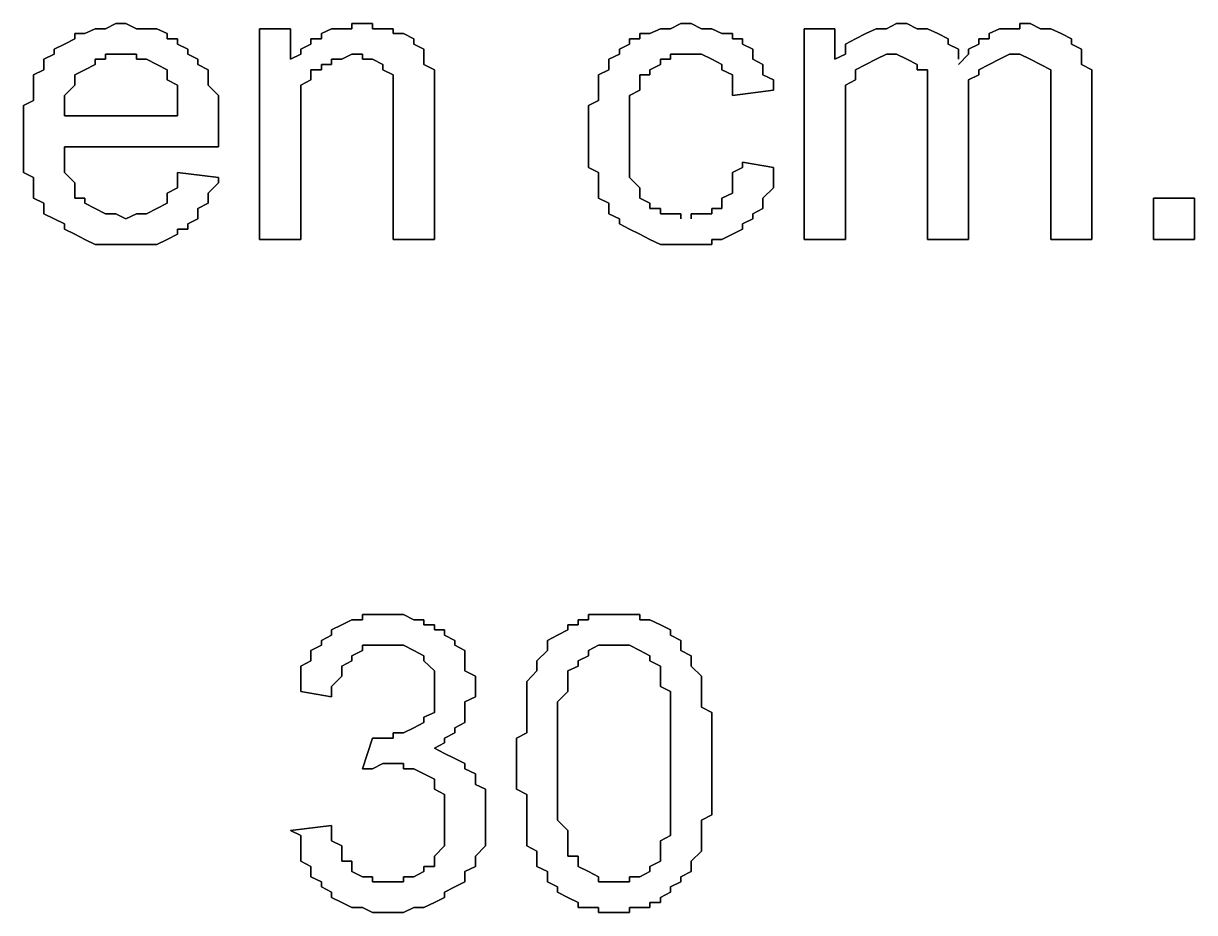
# Model space of a CAD drawing. Header units: metres. Extents: x 2.9 to 42.8, y 1.7 to 28.7.
# Drawn here: x 38.9573 to 39.3594, y 26.1303 to 26.4354 of the extents above; entities that cross this region are included whole.
import ezdxf

# ---------------------------------------------------------------- set-up
doc = ezdxf.new("R2010")
doc.units = ezdxf.units.M
doc.layers.add('GRIS', color=8, linetype='Continuous')

msp = doc.modelspace()

# ---------------------------------------------------------------- linework, layer by layer
at = {"layer": 'GRIS', "lineweight": -3}
for points in [[(38.989, 26.4354), (38.9855, 26.4336), (38.989, 26.4354)], [(38.9925, 26.4354), (38.989, 26.4354), (38.9925, 26.4354)], [(38.9961, 26.4336), (38.9925, 26.4354), (38.9961, 26.4336)], [(39.0737, 26.4354), (39.0701, 26.4354), (39.0737, 26.4354)], [(39.0701, 26.4354), (39.0701, 26.4336), (39.0701, 26.4354)], [(39.0772, 26.4354), (39.0737, 26.4354), (39.0772, 26.4354)], [(39.0772, 26.4336), (39.0772, 26.4354), (39.0772, 26.4336)], [(39.183, 26.4354), (39.1795, 26.4336), (39.183, 26.4354)], [(39.1866, 26.4354), (39.183, 26.4354), (39.1866, 26.4354)], [(39.1901, 26.4336), (39.1866, 26.4354), (39.1901, 26.4336)], [(39.2571, 26.4354), (39.2536, 26.4336), (39.2571, 26.4354)], [(39.2606, 26.4354), (39.2571, 26.4354), (39.2606, 26.4354)], [(39.2642, 26.4336), (39.2606, 26.4354), (39.2642, 26.4336)], [(39.303, 26.4354), (39.2994, 26.4354), (39.303, 26.4354)], [(39.2994, 26.4354), (39.2994, 26.4336), (39.2994, 26.4354)], [(39.3065, 26.4336), (39.303, 26.4354), (39.3065, 26.4336)], [(38.9749, 26.4301), (38.9714, 26.4283), (38.9749, 26.4301)], [(38.9784, 26.4319), (38.9749, 26.4319), (38.9784, 26.4319)], [(38.9749, 26.4319), (38.9749, 26.4301), (38.9749, 26.4319)], [(38.9819, 26.4336), (38.9784, 26.4319), (38.9819, 26.4336)], [(38.9855, 26.4336), (38.9819, 26.4336), (38.9855, 26.4336)], [(38.9996, 26.4336), (38.9961, 26.4336), (38.9996, 26.4336)], [(39.0031, 26.4336), (38.9996, 26.4336), (39.0031, 26.4336)], [(39.0066, 26.4319), (39.0031, 26.4336), (39.0066, 26.4319)], [(39.0066, 26.4301), (39.0066, 26.4319), (39.0066, 26.4301)], [(39.0102, 26.4301), (39.0066, 26.4301), (39.0102, 26.4301)], [(39.0102, 26.4283), (39.0102, 26.4301), (39.0102, 26.4283)], [(39.049, 26.4336), (39.0384, 26.4336), (39.049, 26.4336)], [(39.0384, 26.4336), (39.0384, 26.3613), (39.0384, 26.4336)], [(39.049, 26.4231), (39.049, 26.4336), (39.049, 26.4231)], [(39.0596, 26.4301), (39.056, 26.4301), (39.0596, 26.4301)], [(39.056, 26.4301), (39.056, 26.4283), (39.056, 26.4301)], [(39.0631, 26.4336), (39.0596, 26.4319), (39.0631, 26.4336)], [(39.0596, 26.4319), (39.0596, 26.4301), (39.0596, 26.4319)], [(39.0666, 26.4336), (39.0631, 26.4336), (39.0666, 26.4336)], [(39.0701, 26.4336), (39.0666, 26.4336), (39.0701, 26.4336)], [(39.0807, 26.4336), (39.0772, 26.4336), (39.0807, 26.4336)], [(39.0843, 26.4336), (39.0807, 26.4336), (39.0843, 26.4336)], [(39.0843, 26.4319), (39.0843, 26.4336), (39.0843, 26.4319)], [(39.0878, 26.4319), (39.0843, 26.4319), (39.0878, 26.4319)], [(39.0913, 26.4301), (39.0878, 26.4319), (39.0913, 26.4301)], [(39.0913, 26.4283), (39.0913, 26.4301), (39.0913, 26.4283)], [(39.1689, 26.4301), (39.1654, 26.4301), (39.1689, 26.4301)], [(39.1654, 26.4301), (39.1654, 26.4283), (39.1654, 26.4301)], [(39.1724, 26.4319), (39.1689, 26.4319), (39.1724, 26.4319)], [(39.1689, 26.4319), (39.1689, 26.4301), (39.1689, 26.4319)], [(39.176, 26.4336), (39.1724, 26.4319), (39.176, 26.4336)], [(39.1795, 26.4336), (39.176, 26.4336), (39.1795, 26.4336)], [(39.1936, 26.4336), (39.1901, 26.4336), (39.1936, 26.4336)], [(39.1971, 26.4319), (39.1936, 26.4336), (39.1971, 26.4319)], [(39.2007, 26.4319), (39.1971, 26.4319), (39.2007, 26.4319)], [(39.2007, 26.4301), (39.2007, 26.4319), (39.2007, 26.4301)], [(39.2042, 26.4301), (39.2007, 26.4301), (39.2042, 26.4301)], [(39.2042, 26.4283), (39.2042, 26.4301), (39.2042, 26.4283)], [(39.2359, 26.4336), (39.2254, 26.4336), (39.2359, 26.4336)], [(39.2254, 26.4336), (39.2254, 26.3613), (39.2254, 26.4336)], [(39.2359, 26.4231), (39.2359, 26.4336), (39.2359, 26.4231)], [(39.243, 26.4301), (39.2395, 26.4283), (39.243, 26.4301)], [(39.2465, 26.4319), (39.243, 26.4301), (39.2465, 26.4319)], [(39.2501, 26.4336), (39.2465, 26.4319), (39.2501, 26.4336)], [(39.2536, 26.4336), (39.2501, 26.4336), (39.2536, 26.4336)], [(39.2677, 26.4336), (39.2642, 26.4336), (39.2677, 26.4336)], [(39.2712, 26.4319), (39.2677, 26.4336), (39.2712, 26.4319)], [(39.2748, 26.4301), (39.2712, 26.4319), (39.2748, 26.4301)], [(39.2748, 26.4283), (39.2748, 26.4301), (39.2748, 26.4283)], [(39.2889, 26.4301), (39.2853, 26.4301), (39.2889, 26.4301)], [(39.2853, 26.4301), (39.2853, 26.4283), (39.2853, 26.4301)], [(39.2924, 26.4336), (39.2889, 26.4319), (39.2924, 26.4336)], [(39.2889, 26.4319), (39.2889, 26.4301), (39.2889, 26.4319)], [(39.2959, 26.4336), (39.2924, 26.4336), (39.2959, 26.4336)], [(39.2994, 26.4336), (39.2959, 26.4336), (39.2994, 26.4336)], [(39.31, 26.4336), (39.3065, 26.4336), (39.31, 26.4336)], [(39.3136, 26.4319), (39.31, 26.4336), (39.3136, 26.4319)], [(39.3171, 26.4301), (39.3136, 26.4319), (39.3171, 26.4301)], [(39.3171, 26.4283), (39.3171, 26.4301), (39.3171, 26.4283)], [(38.9714, 26.4283), (38.9678, 26.4266), (38.9714, 26.4283)], [(38.9678, 26.4266), (38.9678, 26.4248), (38.9678, 26.4266)], [(39.0137, 26.4266), (39.0102, 26.4283), (39.0137, 26.4266)], [(39.0137, 26.4248), (39.0137, 26.4266), (39.0137, 26.4248)], [(39.056, 26.4283), (39.0525, 26.4266), (39.056, 26.4283)], [(39.0525, 26.4266), (39.0525, 26.4248), (39.0525, 26.4266)], [(39.0948, 26.4266), (39.0913, 26.4283), (39.0948, 26.4266)], [(39.0948, 26.4248), (39.0948, 26.4266), (39.0948, 26.4248)], [(39.1654, 26.4283), (39.1619, 26.4266), (39.1654, 26.4283)], [(39.1619, 26.4266), (39.1619, 26.4248), (39.1619, 26.4266)], [(39.2077, 26.4266), (39.2042, 26.4283), (39.2077, 26.4266)], [(39.2077, 26.4248), (39.2077, 26.4266), (39.2077, 26.4248)], [(39.2395, 26.4283), (39.2395, 26.4266), (39.2395, 26.4283)], [(39.2395, 26.4266), (39.2395, 26.4248), (39.2395, 26.4266)], [(39.2783, 26.4266), (39.2748, 26.4283), (39.2783, 26.4266)], [(39.2783, 26.4248), (39.2783, 26.4266), (39.2783, 26.4248)], [(39.2853, 26.4283), (39.2818, 26.4266), (39.2853, 26.4283)], [(39.2818, 26.4266), (39.2818, 26.4248), (39.2818, 26.4266)], [(39.3206, 26.4266), (39.3171, 26.4283), (39.3206, 26.4266)], [(39.3206, 26.4248), (39.3206, 26.4266), (39.3206, 26.4248)], [(38.9678, 26.4248), (38.9643, 26.4231), (38.9678, 26.4248)], [(38.9643, 26.4231), (38.9643, 26.4213), (38.9643, 26.4231)], [(38.9819, 26.4213), (38.9819, 26.4231), (38.9819, 26.4213)], [(38.9819, 26.4231), (38.9855, 26.4231), (38.9819, 26.4231)], [(38.9855, 26.4231), (38.9855, 26.4248), (38.9855, 26.4231)], [(38.9855, 26.4248), (38.989, 26.4248), (38.9855, 26.4248)], [(38.989, 26.4248), (38.9925, 26.4248), (38.989, 26.4248)], [(38.9925, 26.4248), (38.9961, 26.4248), (38.9925, 26.4248)], [(38.9961, 26.4248), (38.9961, 26.4231), (38.9961, 26.4248)], [(38.9961, 26.4231), (38.9996, 26.4231), (38.9961, 26.4231)], [(38.9996, 26.4231), (39.0031, 26.4213), (38.9996, 26.4231)], [(39.0172, 26.4231), (39.0137, 26.4248), (39.0172, 26.4231)], [(39.0172, 26.4213), (39.0172, 26.4231), (39.0172, 26.4213)], [(39.0525, 26.4248), (39.049, 26.4231), (39.0525, 26.4248)], [(39.0631, 26.4213), (39.0631, 26.4231), (39.0631, 26.4213)], [(39.0631, 26.4231), (39.0666, 26.4231), (39.0631, 26.4231)], [(39.0666, 26.4231), (39.0701, 26.4248), (39.0666, 26.4231)], [(39.0701, 26.4248), (39.0737, 26.4248), (39.0701, 26.4248)], [(39.0737, 26.4248), (39.0737, 26.4231), (39.0737, 26.4248)], [(39.0737, 26.4231), (39.0772, 26.4231), (39.0737, 26.4231)], [(39.0772, 26.4231), (39.0807, 26.4213), (39.0772, 26.4231)], [(39.0948, 26.4213), (39.0948, 26.4248), (39.0948, 26.4213)], [(39.1619, 26.4248), (39.1583, 26.4231), (39.1619, 26.4248)], [(39.1583, 26.4231), (39.1583, 26.4213), (39.1583, 26.4231)], [(39.176, 26.4213), (39.176, 26.4231), (39.176, 26.4213)], [(39.176, 26.4231), (39.1795, 26.4231), (39.176, 26.4231)], [(39.1795, 26.4231), (39.1795, 26.4248), (39.1795, 26.4231)], [(39.1795, 26.4248), (39.183, 26.4248), (39.1795, 26.4248)], [(39.183, 26.4248), (39.1866, 26.4248), (39.183, 26.4248)], [(39.1866, 26.4248), (39.1901, 26.4248), (39.1866, 26.4248)], [(39.1901, 26.4248), (39.1936, 26.4231), (39.1901, 26.4248)], [(39.1936, 26.4231), (39.1971, 26.4213), (39.1936, 26.4231)], [(39.2077, 26.4231), (39.2077, 26.4248), (39.2077, 26.4231)], [(39.2112, 26.4213), (39.2077, 26.4231), (39.2112, 26.4213)], [(39.2395, 26.4248), (39.2359, 26.4231), (39.2395, 26.4248)], [(39.2465, 26.4213), (39.2501, 26.4231), (39.2465, 26.4213)], [(39.2501, 26.4231), (39.2536, 26.4248), (39.2501, 26.4231)], [(39.2536, 26.4248), (39.2571, 26.4248), (39.2536, 26.4248)], [(39.2571, 26.4248), (39.2606, 26.4231), (39.2571, 26.4248)], [(39.2606, 26.4231), (39.2642, 26.4213), (39.2606, 26.4231)], [(39.2818, 26.4248), (39.2783, 26.4213), (39.2818, 26.4248)], [(39.2783, 26.4231), (39.2783, 26.4248), (39.2783, 26.4231)], [(39.2889, 26.4213), (39.2924, 26.4231), (39.2889, 26.4213)], [(39.2924, 26.4231), (39.2959, 26.4248), (39.2924, 26.4231)], [(39.2959, 26.4248), (39.2994, 26.4248), (39.2959, 26.4248)], [(39.2994, 26.4248), (39.303, 26.4231), (39.2994, 26.4248)], [(39.303, 26.4231), (39.3065, 26.4213), (39.303, 26.4231)], [(39.3206, 26.4231), (39.3206, 26.4248), (39.3206, 26.4231)], [(39.3206, 26.4213), (39.3206, 26.4231), (39.3206, 26.4213)], [(38.9643, 26.4195), (38.9608, 26.4178), (38.9643, 26.4195)], [(38.9643, 26.4213), (38.9643, 26.4195), (38.9643, 26.4213)], [(38.9749, 26.4178), (38.9784, 26.4195), (38.9749, 26.4178)], [(38.9784, 26.4195), (38.9819, 26.4213), (38.9784, 26.4195)], [(39.0031, 26.4213), (39.0066, 26.4195), (39.0031, 26.4213)], [(39.0066, 26.4195), (39.0066, 26.4178), (39.0066, 26.4195)], [(39.0207, 26.4195), (39.0172, 26.4213), (39.0207, 26.4195)], [(39.0207, 26.4178), (39.0207, 26.4195), (39.0207, 26.4178)], [(39.056, 26.4178), (39.056, 26.4195), (39.056, 26.4178)], [(39.056, 26.4195), (39.0596, 26.4195), (39.056, 26.4195)], [(39.0596, 26.4195), (39.0596, 26.4213), (39.0596, 26.4195)], [(39.0596, 26.4213), (39.0631, 26.4213), (39.0596, 26.4213)], [(39.0807, 26.4213), (39.0807, 26.4195), (39.0807, 26.4213)], [(39.0807, 26.4195), (39.0843, 26.4178), (39.0807, 26.4195)], [(39.0984, 26.4195), (39.0948, 26.4213), (39.0984, 26.4195)], [(39.0984, 26.4178), (39.0984, 26.4195), (39.0984, 26.4178)], [(39.1583, 26.4195), (39.1548, 26.4178), (39.1583, 26.4195)], [(39.1583, 26.4213), (39.1583, 26.4195), (39.1583, 26.4213)], [(39.1724, 26.4195), (39.176, 26.4213), (39.1724, 26.4195)], [(39.1724, 26.4178), (39.1724, 26.4195), (39.1724, 26.4178)], [(39.1971, 26.4213), (39.1971, 26.4195), (39.1971, 26.4213)], [(39.1971, 26.4195), (39.2007, 26.4178), (39.1971, 26.4195)], [(39.2112, 26.4195), (39.2112, 26.4213), (39.2112, 26.4195)], [(39.2112, 26.4178), (39.2112, 26.4195), (39.2112, 26.4178)], [(39.243, 26.4195), (39.2465, 26.4213), (39.243, 26.4195)], [(39.243, 26.4178), (39.243, 26.4195), (39.243, 26.4178)], [(39.2642, 26.4213), (39.2642, 26.4195), (39.2642, 26.4213)], [(39.2642, 26.4195), (39.2677, 26.4195), (39.2642, 26.4195)], [(39.2677, 26.4195), (39.2677, 26.4178), (39.2677, 26.4195)], [(39.2853, 26.4195), (39.2889, 26.4213), (39.2853, 26.4195)], [(39.2853, 26.4178), (39.2853, 26.4195), (39.2853, 26.4178)], [(39.3065, 26.4213), (39.31, 26.4195), (39.3065, 26.4213)], [(39.31, 26.4195), (39.31, 26.4178), (39.31, 26.4195)], [(39.3241, 26.4195), (39.3206, 26.4213), (39.3241, 26.4195)], [(39.3241, 26.4178), (39.3241, 26.4195), (39.3241, 26.4178)], [(38.9608, 26.4178), (38.9608, 26.416), (38.9608, 26.4178)], [(38.9608, 26.416), (38.9608, 26.4142), (38.9608, 26.416)], [(38.9608, 26.4142), (38.9608, 26.4107), (38.9608, 26.4142)], [(38.9714, 26.4107), (38.9749, 26.4142), (38.9714, 26.4107)], [(38.9749, 26.416), (38.9749, 26.4178), (38.9749, 26.416)], [(38.9749, 26.4142), (38.9749, 26.416), (38.9749, 26.4142)], [(39.0066, 26.4178), (39.0066, 26.416), (39.0066, 26.4178)], [(39.0066, 26.416), (39.0102, 26.4142), (39.0066, 26.416)], [(39.0102, 26.4142), (39.0102, 26.4125), (39.0102, 26.4142)], [(39.0207, 26.416), (39.0207, 26.4178), (39.0207, 26.416)], [(39.0207, 26.4142), (39.0207, 26.416), (39.0207, 26.4142)], [(39.0243, 26.4107), (39.0207, 26.4142), (39.0243, 26.4107)], [(39.0525, 26.4142), (39.056, 26.416), (39.0525, 26.4142)], [(39.0525, 26.4125), (39.0525, 26.4142), (39.0525, 26.4125)], [(39.056, 26.416), (39.056, 26.4178), (39.056, 26.416)], [(39.0843, 26.4178), (39.0843, 26.416), (39.0843, 26.4178)], [(39.0843, 26.416), (39.0843, 26.4142), (39.0843, 26.416)], [(39.0843, 26.4142), (39.0843, 26.4125), (39.0843, 26.4142)], [(39.0984, 26.416), (39.0984, 26.4178), (39.0984, 26.416)], [(39.0984, 26.4142), (39.0984, 26.416), (39.0984, 26.4142)], [(39.0984, 26.4107), (39.0984, 26.4142), (39.0984, 26.4107)], [(39.1548, 26.4178), (39.1548, 26.416), (39.1548, 26.4178)], [(39.1548, 26.416), (39.1548, 26.4142), (39.1548, 26.416)], [(39.1548, 26.4142), (39.1548, 26.4107), (39.1548, 26.4142)], [(39.1689, 26.416), (39.1689, 26.4178), (39.1689, 26.416)], [(39.1689, 26.4178), (39.1724, 26.4178), (39.1689, 26.4178)], [(39.1689, 26.4142), (39.1689, 26.416), (39.1689, 26.4142)], [(39.1689, 26.4125), (39.1689, 26.4142), (39.1689, 26.4125)], [(39.2007, 26.4178), (39.2007, 26.4142), (39.2007, 26.4178)], [(39.2007, 26.4142), (39.2007, 26.4125), (39.2007, 26.4142)], [(39.2148, 26.416), (39.2112, 26.4178), (39.2148, 26.416)], [(39.2148, 26.4125), (39.2148, 26.416), (39.2148, 26.4125)], [(39.2395, 26.4142), (39.243, 26.416), (39.2395, 26.4142)], [(39.2395, 26.4125), (39.2395, 26.4142), (39.2395, 26.4125)], [(39.243, 26.416), (39.243, 26.4178), (39.243, 26.416)], [(39.2677, 26.4178), (39.2677, 26.416), (39.2677, 26.4178)], [(39.2677, 26.416), (39.2677, 26.4125), (39.2677, 26.416)], [(39.2818, 26.416), (39.2853, 26.4178), (39.2818, 26.416)], [(39.2818, 26.4142), (39.2818, 26.416), (39.2818, 26.4142)], [(39.2818, 26.4125), (39.2818, 26.4142), (39.2818, 26.4125)], [(39.31, 26.4178), (39.31, 26.416), (39.31, 26.4178)], [(39.31, 26.416), (39.31, 26.4142), (39.31, 26.416)], [(39.31, 26.4142), (39.31, 26.4125), (39.31, 26.4142)], [(39.3241, 26.4142), (39.3241, 26.4178), (39.3241, 26.4142)], [(39.3241, 26.4107), (39.3241, 26.4142), (39.3241, 26.4107)], [(38.9608, 26.4107), (38.9608, 26.4089), (38.9608, 26.4107)], [(38.9714, 26.4089), (38.9714, 26.4107), (38.9714, 26.4089)], [(39.0102, 26.4125), (39.0102, 26.4089), (39.0102, 26.4125)], [(39.0243, 26.4089), (39.0243, 26.4107), (39.0243, 26.4089)], [(39.0525, 26.4107), (39.0525, 26.4125), (39.0525, 26.4107)], [(39.0525, 26.4072), (39.0525, 26.4107), (39.0525, 26.4072)], [(39.0843, 26.4125), (39.0843, 26.4107), (39.0843, 26.4125)], [(39.0843, 26.4107), (39.0843, 26.4072), (39.0843, 26.4107)], [(39.0984, 26.4089), (39.0984, 26.4107), (39.0984, 26.4089)], [(39.1548, 26.4107), (39.1548, 26.4089), (39.1548, 26.4107)], [(39.1654, 26.4107), (39.1689, 26.4125), (39.1654, 26.4107)], [(39.1654, 26.4089), (39.1654, 26.4107), (39.1654, 26.4089)], [(39.2007, 26.4125), (39.2007, 26.4107), (39.2007, 26.4125)], [(39.2007, 26.4107), (39.2148, 26.4125), (39.2007, 26.4107)], [(39.2395, 26.4089), (39.2395, 26.4125), (39.2395, 26.4089)], [(39.2677, 26.4125), (39.2677, 26.4107), (39.2677, 26.4125)], [(39.2677, 26.4107), (39.2677, 26.4072), (39.2677, 26.4107)], [(39.2818, 26.4089), (39.2818, 26.4125), (39.2818, 26.4089)], [(39.31, 26.4125), (39.31, 26.4089), (39.31, 26.4125)], [(39.3241, 26.3613), (39.3241, 26.4107), (39.3241, 26.3613)], [(38.9608, 26.4089), (38.9573, 26.4072), (38.9608, 26.4089)], [(38.9573, 26.4072), (38.9573, 26.4037), (38.9573, 26.4072)], [(38.9714, 26.4072), (38.9714, 26.4089), (38.9714, 26.4072)], [(38.9714, 26.4037), (38.9714, 26.4072), (38.9714, 26.4037)], [(39.0102, 26.4089), (39.0102, 26.4072), (39.0102, 26.4089)], [(39.0102, 26.4072), (39.0102, 26.4037), (39.0102, 26.4072)], [(39.0243, 26.4072), (39.0243, 26.4089), (39.0243, 26.4072)], [(39.0243, 26.4037), (39.0243, 26.4072), (39.0243, 26.4037)], [(39.0525, 26.4054), (39.0525, 26.4072), (39.0525, 26.4054)], [(39.0843, 26.4072), (39.0843, 26.4054), (39.0843, 26.4072)], [(39.0984, 26.4054), (39.0984, 26.4089), (39.0984, 26.4054)], [(39.1548, 26.4089), (39.1513, 26.4072), (39.1548, 26.4089)], [(39.1513, 26.4072), (39.1513, 26.4037), (39.1513, 26.4072)], [(39.1654, 26.4072), (39.1654, 26.4089), (39.1654, 26.4072)], [(39.1654, 26.4037), (39.1654, 26.4072), (39.1654, 26.4037)], [(39.2395, 26.4072), (39.2395, 26.4089), (39.2395, 26.4072)], [(39.2395, 26.4054), (39.2395, 26.4072), (39.2395, 26.4054)], [(39.2677, 26.4072), (39.2677, 26.3613), (39.2677, 26.4072)], [(39.2818, 26.4072), (39.2818, 26.4089), (39.2818, 26.4072)], [(39.2818, 26.4037), (39.2818, 26.4072), (39.2818, 26.4037)], [(39.31, 26.4089), (39.31, 26.4072), (39.31, 26.4089)], [(39.31, 26.4072), (39.31, 26.3613), (39.31, 26.4072)], [(38.9573, 26.4037), (38.9573, 26.4019), (38.9573, 26.4037)], [(38.9573, 26.4019), (38.9573, 26.3984), (38.9573, 26.4019)], [(39.0102, 26.4037), (38.9714, 26.4037), (39.0102, 26.4037)], [(39.0243, 26.4019), (39.0243, 26.4037), (39.0243, 26.4019)], [(39.0243, 26.3984), (39.0243, 26.4019), (39.0243, 26.3984)], [(39.0525, 26.4019), (39.0525, 26.4054), (39.0525, 26.4019)], [(39.0525, 26.4001), (39.0525, 26.4019), (39.0525, 26.4001)], [(39.0843, 26.4054), (39.0843, 26.3613), (39.0843, 26.4054)], [(39.0984, 26.3613), (39.0984, 26.4054), (39.0984, 26.3613)], [(39.1513, 26.4037), (39.1513, 26.4019), (39.1513, 26.4037)], [(39.1513, 26.4019), (39.1513, 26.4001), (39.1513, 26.4019)], [(39.1654, 26.4019), (39.1654, 26.4037), (39.1654, 26.4019)], [(39.1654, 26.3984), (39.1654, 26.4019), (39.1654, 26.3984)], [(39.2395, 26.4019), (39.2395, 26.4054), (39.2395, 26.4019)], [(39.2395, 26.4001), (39.2395, 26.4019), (39.2395, 26.4001)], [(39.2818, 26.3613), (39.2818, 26.4037), (39.2818, 26.3613)], [(38.9573, 26.3984), (38.9573, 26.3966), (38.9573, 26.3984)], [(39.0243, 26.3966), (39.0243, 26.3984), (39.0243, 26.3966)], [(39.0525, 26.3613), (39.0525, 26.4001), (39.0525, 26.3613)], [(39.1513, 26.4001), (39.1513, 26.3966), (39.1513, 26.4001)], [(39.1654, 26.3966), (39.1654, 26.3984), (39.1654, 26.3966)], [(39.2395, 26.3984), (39.2395, 26.4001), (39.2395, 26.3984)], [(39.2395, 26.3613), (39.2395, 26.3984), (39.2395, 26.3613)], [(38.9573, 26.3966), (38.9573, 26.3948), (38.9573, 26.3966)], [(38.9573, 26.3948), (38.9573, 26.3913), (38.9573, 26.3948)], [(39.0243, 26.3948), (39.0243, 26.3966), (39.0243, 26.3948)], [(39.0243, 26.3931), (39.0243, 26.3948), (39.0243, 26.3931)], [(39.1513, 26.3966), (39.1513, 26.3948), (39.1513, 26.3966)], [(39.1513, 26.3948), (39.1513, 26.3913), (39.1513, 26.3948)], [(39.1654, 26.3948), (39.1654, 26.3966), (39.1654, 26.3948)], [(39.1654, 26.3913), (39.1654, 26.3948), (39.1654, 26.3913)], [(38.9573, 26.3913), (38.9573, 26.3895), (38.9573, 26.3913)], [(38.9714, 26.3913), (38.9714, 26.3931), (38.9714, 26.3913)], [(38.9714, 26.3931), (39.0243, 26.3931), (38.9714, 26.3931)], [(38.9714, 26.3878), (38.9714, 26.3913), (38.9714, 26.3878)], [(39.1513, 26.3913), (39.1513, 26.3895), (39.1513, 26.3913)], [(39.1654, 26.3878), (39.1654, 26.3913), (39.1654, 26.3878)], [(38.9573, 26.3895), (38.9573, 26.3878), (38.9573, 26.3895)], [(38.9573, 26.3878), (38.9573, 26.3843), (38.9573, 26.3878)], [(38.9714, 26.386), (38.9714, 26.3878), (38.9714, 26.386)], [(38.9714, 26.3843), (38.9714, 26.386), (38.9714, 26.3843)], [(39.1513, 26.3895), (39.1513, 26.386), (39.1513, 26.3895)], [(39.1513, 26.386), (39.1548, 26.3843), (39.1513, 26.386)], [(39.1654, 26.386), (39.1654, 26.3878), (39.1654, 26.386)], [(39.1654, 26.3843), (39.1654, 26.386), (39.1654, 26.3843)], [(39.2042, 26.386), (39.2007, 26.3843), (39.2042, 26.386)], [(39.2042, 26.3878), (39.2042, 26.386), (39.2042, 26.3878)], [(39.2148, 26.386), (39.2042, 26.3878), (39.2148, 26.386)], [(39.2148, 26.3825), (39.2148, 26.386), (39.2148, 26.3825)], [(38.9573, 26.3843), (38.9608, 26.3825), (38.9573, 26.3843)], [(38.9608, 26.3825), (38.9608, 26.3807), (38.9608, 26.3825)], [(38.9749, 26.3807), (38.9714, 26.3843), (38.9749, 26.3807)], [(39.0102, 26.3843), (39.0102, 26.3825), (39.0102, 26.3843)], [(39.0243, 26.3825), (39.0102, 26.3843), (39.0243, 26.3825)], [(39.0102, 26.3825), (39.0102, 26.379), (39.0102, 26.3825)], [(39.0243, 26.3807), (39.0243, 26.3825), (39.0243, 26.3807)], [(39.1548, 26.3843), (39.1548, 26.3825), (39.1548, 26.3843)], [(39.1548, 26.3825), (39.1548, 26.3807), (39.1548, 26.3825)], [(39.1654, 26.3825), (39.1654, 26.3843), (39.1654, 26.3825)], [(39.1689, 26.379), (39.1654, 26.3825), (39.1689, 26.379)], [(39.2007, 26.3843), (39.2007, 26.3807), (39.2007, 26.3843)], [(39.2148, 26.3807), (39.2148, 26.3825), (39.2148, 26.3807)], [(38.9608, 26.3807), (38.9608, 26.3772), (38.9608, 26.3807)], [(38.9749, 26.379), (38.9749, 26.3807), (38.9749, 26.379)], [(38.9749, 26.3772), (38.9749, 26.379), (38.9749, 26.3772)], [(39.0102, 26.379), (39.0066, 26.3772), (39.0102, 26.379)], [(39.0207, 26.3772), (39.0243, 26.3807), (39.0207, 26.3772)], [(39.1548, 26.3807), (39.1548, 26.3772), (39.1548, 26.3807)], [(39.1689, 26.3772), (39.1689, 26.379), (39.1689, 26.3772)], [(39.2007, 26.3807), (39.2007, 26.379), (39.2007, 26.3807)], [(39.2007, 26.379), (39.2007, 26.3772), (39.2007, 26.379)], [(39.2112, 26.3754), (39.2148, 26.379), (39.2112, 26.3754)], [(39.2148, 26.379), (39.2148, 26.3807), (39.2148, 26.379)], [(38.9608, 26.3772), (38.9608, 26.3754), (38.9608, 26.3772)], [(38.9608, 26.3754), (38.9643, 26.3737), (38.9608, 26.3754)], [(38.9749, 26.3754), (38.9749, 26.3772), (38.9749, 26.3754)], [(38.9784, 26.3754), (38.9749, 26.3754), (38.9784, 26.3754)], [(38.9784, 26.3737), (38.9784, 26.3754), (38.9784, 26.3737)], [(39.0066, 26.3772), (39.0066, 26.3754), (39.0066, 26.3772)], [(39.0066, 26.3754), (39.0066, 26.3737), (39.0066, 26.3754)], [(39.0207, 26.3754), (39.0207, 26.3772), (39.0207, 26.3754)], [(39.0207, 26.3737), (39.0207, 26.3754), (39.0207, 26.3737)], [(39.1548, 26.3772), (39.1548, 26.3754), (39.1548, 26.3772)], [(39.1548, 26.3754), (39.1583, 26.3737), (39.1548, 26.3754)], [(39.1689, 26.3754), (39.1689, 26.3772), (39.1689, 26.3754)], [(39.1724, 26.3737), (39.1689, 26.3754), (39.1724, 26.3737)], [(39.2007, 26.3772), (39.1971, 26.3754), (39.2007, 26.3772)], [(39.1971, 26.3754), (39.1971, 26.3737), (39.1971, 26.3754)], [(39.2112, 26.3737), (39.2112, 26.3754), (39.2112, 26.3737)], [(39.3594, 26.3754), (39.3453, 26.3754), (39.3594, 26.3754)], [(39.3453, 26.3754), (39.3453, 26.3613), (39.3453, 26.3754)], [(39.3594, 26.3613), (39.3594, 26.3754), (39.3594, 26.3613)], [(38.9643, 26.3737), (38.9643, 26.3719), (38.9643, 26.3737)], [(38.9643, 26.3719), (38.9643, 26.3701), (38.9643, 26.3719)], [(38.9643, 26.3701), (38.9678, 26.3684), (38.9643, 26.3701)], [(38.9819, 26.3719), (38.9784, 26.3737), (38.9819, 26.3719)], [(38.9855, 26.3701), (38.9819, 26.3719), (38.9855, 26.3701)], [(38.989, 26.3701), (38.9855, 26.3701), (38.989, 26.3701)], [(38.9925, 26.3684), (38.989, 26.3701), (38.9925, 26.3684)], [(38.9961, 26.3701), (38.9925, 26.3684), (38.9961, 26.3701)], [(38.9996, 26.3701), (38.9961, 26.3701), (38.9996, 26.3701)], [(39.0031, 26.3719), (38.9996, 26.3701), (39.0031, 26.3719)], [(39.0066, 26.3737), (39.0031, 26.3719), (39.0066, 26.3737)], [(39.0172, 26.3719), (39.0207, 26.3737), (39.0172, 26.3719)], [(39.0172, 26.3701), (39.0172, 26.3719), (39.0172, 26.3701)], [(39.0172, 26.3684), (39.0172, 26.3701), (39.0172, 26.3684)], [(39.1583, 26.3737), (39.1583, 26.3719), (39.1583, 26.3737)], [(39.1583, 26.3719), (39.1583, 26.3701), (39.1583, 26.3719)], [(39.1583, 26.3701), (39.1619, 26.3684), (39.1583, 26.3701)], [(39.1724, 26.3719), (39.1724, 26.3737), (39.1724, 26.3719)], [(39.176, 26.3719), (39.1724, 26.3719), (39.176, 26.3719)], [(39.176, 26.3701), (39.176, 26.3719), (39.176, 26.3701)], [(39.1795, 26.3701), (39.176, 26.3701), (39.1795, 26.3701)], [(39.183, 26.3701), (39.1795, 26.3701), (39.183, 26.3701)], [(39.183, 26.3684), (39.183, 26.3701), (39.183, 26.3684)], [(39.1901, 26.3701), (39.1866, 26.3701), (39.1901, 26.3701)], [(39.1866, 26.3701), (39.1866, 26.3684), (39.1866, 26.3701)], [(39.1936, 26.3701), (39.1901, 26.3701), (39.1936, 26.3701)], [(39.1971, 26.3719), (39.1936, 26.3719), (39.1971, 26.3719)], [(39.1936, 26.3719), (39.1936, 26.3701), (39.1936, 26.3719)], [(39.1971, 26.3737), (39.1971, 26.3719), (39.1971, 26.3737)], [(39.2077, 26.3701), (39.2112, 26.3719), (39.2077, 26.3701)], [(39.2077, 26.3684), (39.2077, 26.3701), (39.2077, 26.3684)], [(39.2112, 26.3719), (39.2112, 26.3737), (39.2112, 26.3719)], [(38.9678, 26.3684), (38.9714, 26.3666), (38.9678, 26.3684)], [(38.9714, 26.3666), (38.9714, 26.3648), (38.9714, 26.3666)], [(39.0137, 26.3666), (39.0172, 26.3684), (39.0137, 26.3666)], [(39.0137, 26.3648), (39.0137, 26.3666), (39.0137, 26.3648)], [(39.1619, 26.3684), (39.1619, 26.3666), (39.1619, 26.3684)], [(39.1619, 26.3666), (39.1654, 26.3648), (39.1619, 26.3666)], [(39.2042, 26.3666), (39.2077, 26.3684), (39.2042, 26.3666)], [(39.2042, 26.3648), (39.2042, 26.3666), (39.2042, 26.3648)], [(38.9714, 26.3648), (38.9749, 26.3631), (38.9714, 26.3648)], [(38.9749, 26.3631), (38.9784, 26.3613), (38.9749, 26.3631)], [(39.0066, 26.3613), (39.0102, 26.3631), (39.0066, 26.3613)], [(39.0102, 26.3631), (39.0102, 26.3648), (39.0102, 26.3631)], [(39.0102, 26.3648), (39.0137, 26.3648), (39.0102, 26.3648)], [(39.1654, 26.3648), (39.1689, 26.3631), (39.1654, 26.3648)], [(39.1689, 26.3631), (39.1724, 26.3613), (39.1689, 26.3631)], [(39.1971, 26.3613), (39.2007, 26.3631), (39.1971, 26.3613)], [(39.2007, 26.3631), (39.2042, 26.3648), (39.2007, 26.3631)], [(38.9784, 26.3613), (38.9819, 26.3596), (38.9784, 26.3613)], [(38.9819, 26.3596), (38.9855, 26.3596), (38.9819, 26.3596)], [(38.9855, 26.3596), (38.989, 26.3596), (38.9855, 26.3596)], [(38.989, 26.3596), (38.9925, 26.3596), (38.989, 26.3596)], [(38.9925, 26.3596), (38.9961, 26.3596), (38.9925, 26.3596)], [(38.9961, 26.3596), (38.9996, 26.3596), (38.9961, 26.3596)], [(38.9996, 26.3596), (39.0031, 26.3596), (38.9996, 26.3596)], [(39.0031, 26.3596), (39.0066, 26.3613), (39.0031, 26.3596)], [(39.0384, 26.3613), (39.0525, 26.3613), (39.0384, 26.3613)], [(39.0843, 26.3613), (39.0984, 26.3613), (39.0843, 26.3613)], [(39.1724, 26.3613), (39.176, 26.3596), (39.1724, 26.3613)], [(39.176, 26.3596), (39.1795, 26.3596), (39.176, 26.3596)], [(39.1795, 26.3596), (39.183, 26.3596), (39.1795, 26.3596)], [(39.183, 26.3596), (39.1866, 26.3596), (39.183, 26.3596)], [(39.1866, 26.3596), (39.1901, 26.3596), (39.1866, 26.3596)], [(39.1901, 26.3596), (39.1936, 26.3596), (39.1901, 26.3596)], [(39.1936, 26.3596), (39.1936, 26.3613), (39.1936, 26.3596)], [(39.1936, 26.3613), (39.1971, 26.3613), (39.1936, 26.3613)], [(39.2254, 26.3613), (39.2395, 26.3613), (39.2254, 26.3613)], [(39.2677, 26.3613), (39.2818, 26.3613), (39.2677, 26.3613)], [(39.31, 26.3613), (39.3241, 26.3613), (39.31, 26.3613)], [(39.3453, 26.3613), (39.3594, 26.3613), (39.3453, 26.3613)], [(39.0666, 26.229), (39.0631, 26.2273), (39.0666, 26.229)], [(39.0701, 26.2308), (39.0666, 26.229), (39.0701, 26.2308)], [(39.0737, 26.2308), (39.0701, 26.2308), (39.0737, 26.2308)], [(39.0772, 26.2326), (39.0737, 26.2326), (39.0772, 26.2326)], [(39.0737, 26.2326), (39.0737, 26.2308), (39.0737, 26.2326)], [(39.0807, 26.2326), (39.0772, 26.2326), (39.0807, 26.2326)], [(39.0843, 26.2326), (39.0807, 26.2326), (39.0843, 26.2326)], [(39.0878, 26.2326), (39.0843, 26.2326), (39.0878, 26.2326)], [(39.0913, 26.2308), (39.0878, 26.2326), (39.0913, 26.2308)], [(39.0948, 26.2308), (39.0913, 26.2308), (39.0948, 26.2308)], [(39.0948, 26.229), (39.0948, 26.2308), (39.0948, 26.229)], [(39.0984, 26.229), (39.0948, 26.229), (39.0984, 26.229)], [(39.0984, 26.2273), (39.0984, 26.229), (39.0984, 26.2273)], [(39.1478, 26.229), (39.1442, 26.229), (39.1478, 26.229)], [(39.1442, 26.229), (39.1442, 26.2273), (39.1442, 26.229)], [(39.1513, 26.2308), (39.1478, 26.2308), (39.1513, 26.2308)], [(39.1478, 26.2308), (39.1478, 26.229), (39.1478, 26.2308)], [(39.1548, 26.2326), (39.1513, 26.2326), (39.1548, 26.2326)], [(39.1513, 26.2326), (39.1513, 26.2308), (39.1513, 26.2326)], [(39.1583, 26.2326), (39.1548, 26.2326), (39.1583, 26.2326)], [(39.1619, 26.2326), (39.1583, 26.2326), (39.1619, 26.2326)], [(39.1654, 26.2326), (39.1619, 26.2326), (39.1654, 26.2326)], [(39.1689, 26.2326), (39.1654, 26.2326), (39.1689, 26.2326)], [(39.1689, 26.2308), (39.1689, 26.2326), (39.1689, 26.2308)], [(39.1724, 26.2308), (39.1689, 26.2308), (39.1724, 26.2308)], [(39.176, 26.229), (39.1724, 26.2308), (39.176, 26.229)], [(39.1795, 26.2273), (39.176, 26.229), (39.1795, 26.2273)], [(39.0631, 26.2255), (39.0596, 26.2237), (39.0631, 26.2255)], [(39.0631, 26.2273), (39.0631, 26.2255), (39.0631, 26.2273)], [(39.1019, 26.2273), (39.0984, 26.2273), (39.1019, 26.2273)], [(39.1019, 26.2255), (39.1019, 26.2273), (39.1019, 26.2255)], [(39.1054, 26.2237), (39.1019, 26.2255), (39.1054, 26.2237)], [(39.1407, 26.2255), (39.1372, 26.2237), (39.1407, 26.2255)], [(39.1442, 26.2273), (39.1407, 26.2255), (39.1442, 26.2273)], [(39.1795, 26.2255), (39.1795, 26.2273), (39.1795, 26.2255)], [(39.183, 26.2237), (39.1795, 26.2255), (39.183, 26.2237)], [(39.0596, 26.222), (39.056, 26.2202), (39.0596, 26.222)], [(39.0596, 26.2237), (39.0596, 26.222), (39.0596, 26.2237)], [(39.0737, 26.2202), (39.0737, 26.222), (39.0737, 26.2202)], [(39.0737, 26.222), (39.0772, 26.222), (39.0737, 26.222)], [(39.0772, 26.222), (39.0807, 26.222), (39.0772, 26.222)], [(39.0807, 26.222), (39.0843, 26.222), (39.0807, 26.222)], [(39.0843, 26.222), (39.0878, 26.222), (39.0843, 26.222)], [(39.0878, 26.222), (39.0913, 26.2202), (39.0878, 26.222)], [(39.1054, 26.222), (39.1054, 26.2237), (39.1054, 26.222)], [(39.1089, 26.2202), (39.1054, 26.222), (39.1089, 26.2202)], [(39.1372, 26.2237), (39.1372, 26.222), (39.1372, 26.2237)], [(39.1372, 26.222), (39.1372, 26.2202), (39.1372, 26.222)], [(39.1513, 26.2202), (39.1548, 26.222), (39.1513, 26.2202)], [(39.1548, 26.222), (39.1583, 26.222), (39.1548, 26.222)], [(39.1583, 26.222), (39.1619, 26.222), (39.1583, 26.222)], [(39.1619, 26.222), (39.1654, 26.222), (39.1619, 26.222)], [(39.1654, 26.222), (39.1689, 26.2202), (39.1654, 26.222)], [(39.183, 26.222), (39.183, 26.2237), (39.183, 26.222)], [(39.183, 26.2202), (39.183, 26.222), (39.183, 26.2202)], [(39.056, 26.2202), (39.056, 26.2184), (39.056, 26.2202)], [(39.056, 26.2184), (39.056, 26.2167), (39.056, 26.2184)], [(39.0701, 26.2184), (39.0737, 26.2202), (39.0701, 26.2184)], [(39.0701, 26.2167), (39.0701, 26.2184), (39.0701, 26.2167)], [(39.0913, 26.2202), (39.0948, 26.2184), (39.0913, 26.2202)], [(39.0948, 26.2184), (39.0948, 26.2167), (39.0948, 26.2184)], [(39.1089, 26.2167), (39.1089, 26.2202), (39.1089, 26.2167)], [(39.1372, 26.2202), (39.1336, 26.2167), (39.1372, 26.2202)], [(39.1478, 26.2167), (39.1513, 26.2184), (39.1478, 26.2167)], [(39.1513, 26.2184), (39.1513, 26.2202), (39.1513, 26.2184)], [(39.1689, 26.2202), (39.1724, 26.2184), (39.1689, 26.2202)], [(39.1724, 26.2184), (39.1724, 26.2167), (39.1724, 26.2184)], [(39.1866, 26.2184), (39.183, 26.2202), (39.1866, 26.2184)], [(39.1866, 26.2167), (39.1866, 26.2184), (39.1866, 26.2167)], [(39.056, 26.2167), (39.0525, 26.2149), (39.056, 26.2167)], [(39.0525, 26.2149), (39.0525, 26.2114), (39.0525, 26.2149)], [(39.0666, 26.2149), (39.0701, 26.2167), (39.0666, 26.2149)], [(39.0666, 26.2132), (39.0666, 26.2149), (39.0666, 26.2132)], [(39.0666, 26.2114), (39.0666, 26.2132), (39.0666, 26.2114)], [(39.0948, 26.2167), (39.0984, 26.2132), (39.0948, 26.2167)], [(39.0984, 26.2132), (39.0984, 26.2114), (39.0984, 26.2132)], [(39.1089, 26.2149), (39.1089, 26.2167), (39.1089, 26.2149)], [(39.1089, 26.2132), (39.1089, 26.2149), (39.1089, 26.2132)], [(39.1125, 26.2114), (39.1089, 26.2132), (39.1125, 26.2114)], [(39.1336, 26.2132), (39.1301, 26.2096), (39.1336, 26.2132)], [(39.1336, 26.2167), (39.1336, 26.2149), (39.1336, 26.2167)], [(39.1336, 26.2149), (39.1336, 26.2132), (39.1336, 26.2149)], [(39.1442, 26.2132), (39.1478, 26.2149), (39.1442, 26.2132)], [(39.1442, 26.2114), (39.1442, 26.2132), (39.1442, 26.2114)], [(39.1478, 26.2149), (39.1478, 26.2167), (39.1478, 26.2149)], [(39.1724, 26.2167), (39.176, 26.2149), (39.1724, 26.2167)], [(39.176, 26.2149), (39.176, 26.2132), (39.176, 26.2149)], [(39.176, 26.2132), (39.176, 26.2114), (39.176, 26.2132)], [(39.1866, 26.2149), (39.1866, 26.2167), (39.1866, 26.2149)], [(39.1901, 26.2114), (39.1866, 26.2149), (39.1901, 26.2114)], [(39.0525, 26.2114), (39.0525, 26.2096), (39.0525, 26.2114)], [(39.0525, 26.2096), (39.0525, 26.2061), (39.0525, 26.2096)], [(39.0631, 26.2079), (39.0666, 26.2114), (39.0631, 26.2079)], [(39.0984, 26.2114), (39.0984, 26.2096), (39.0984, 26.2114)], [(39.0984, 26.2096), (39.0984, 26.2079), (39.0984, 26.2096)], [(39.1125, 26.2079), (39.1125, 26.2114), (39.1125, 26.2079)], [(39.1301, 26.2096), (39.1301, 26.2079), (39.1301, 26.2096)], [(39.1442, 26.2096), (39.1442, 26.2114), (39.1442, 26.2096)], [(39.1442, 26.2079), (39.1442, 26.2096), (39.1442, 26.2079)], [(39.176, 26.2114), (39.176, 26.2096), (39.176, 26.2114)], [(39.176, 26.2096), (39.176, 26.2079), (39.176, 26.2096)], [(39.1901, 26.2096), (39.1901, 26.2114), (39.1901, 26.2096)], [(39.1901, 26.2079), (39.1901, 26.2096), (39.1901, 26.2079)], [(39.0525, 26.2061), (39.0631, 26.2043), (39.0525, 26.2061)], [(39.0631, 26.2061), (39.0631, 26.2079), (39.0631, 26.2061)], [(39.0631, 26.2043), (39.0631, 26.2061), (39.0631, 26.2043)], [(39.0984, 26.2079), (39.0984, 26.2061), (39.0984, 26.2079)], [(39.0984, 26.2061), (39.0984, 26.2043), (39.0984, 26.2061)], [(39.1125, 26.2061), (39.1125, 26.2079), (39.1125, 26.2061)], [(39.1125, 26.2043), (39.1125, 26.2061), (39.1125, 26.2043)], [(39.1301, 26.2079), (39.1301, 26.2061), (39.1301, 26.2079)], [(39.1301, 26.2061), (39.1301, 26.2043), (39.1301, 26.2061)], [(39.1407, 26.2026), (39.1442, 26.2061), (39.1407, 26.2026)], [(39.1442, 26.2061), (39.1442, 26.2079), (39.1442, 26.2061)], [(39.176, 26.2079), (39.1795, 26.2061), (39.176, 26.2079)], [(39.1795, 26.2061), (39.1795, 26.2043), (39.1795, 26.2061)], [(39.1901, 26.2061), (39.1901, 26.2079), (39.1901, 26.2061)], [(39.1901, 26.2043), (39.1901, 26.2061), (39.1901, 26.2043)], [(39.0984, 26.2043), (39.0984, 26.2008), (39.0984, 26.2043)], [(39.1089, 26.2026), (39.1125, 26.2043), (39.1089, 26.2026)], [(39.1089, 26.199), (39.1089, 26.2026), (39.1089, 26.199)], [(39.1301, 26.2043), (39.1301, 26.2026), (39.1301, 26.2043)], [(39.1301, 26.2026), (39.1301, 26.2008), (39.1301, 26.2026)], [(39.1407, 26.2008), (39.1407, 26.2026), (39.1407, 26.2008)], [(39.1795, 26.2043), (39.1795, 26.2026), (39.1795, 26.2043)], [(39.1795, 26.2026), (39.1795, 26.199), (39.1795, 26.2026)], [(39.1901, 26.2008), (39.1901, 26.2043), (39.1901, 26.2008)], [(39.0984, 26.199), (39.0948, 26.1973), (39.0984, 26.199)], [(39.0948, 26.1973), (39.0948, 26.1955), (39.0948, 26.1973)], [(39.0984, 26.2008), (39.0984, 26.199), (39.0984, 26.2008)], [(39.1089, 26.1973), (39.1089, 26.199), (39.1089, 26.1973)], [(39.1089, 26.1955), (39.1089, 26.1973), (39.1089, 26.1955)], [(39.1301, 26.2008), (39.1301, 26.1973), (39.1301, 26.2008)], [(39.1301, 26.1973), (39.1301, 26.1955), (39.1301, 26.1973)], [(39.1407, 26.199), (39.1407, 26.2008), (39.1407, 26.199)], [(39.1407, 26.1955), (39.1407, 26.199), (39.1407, 26.1955)], [(39.1795, 26.199), (39.1795, 26.1973), (39.1795, 26.199)], [(39.1795, 26.1973), (39.1795, 26.1937), (39.1795, 26.1973)], [(39.1936, 26.199), (39.1901, 26.2008), (39.1936, 26.199)], [(39.1936, 26.1973), (39.1936, 26.199), (39.1936, 26.1973)], [(39.1936, 26.1955), (39.1936, 26.1973), (39.1936, 26.1955)], [(39.0913, 26.1937), (39.0878, 26.192), (39.0913, 26.1937)], [(39.0948, 26.1955), (39.0913, 26.1937), (39.0948, 26.1955)], [(39.1054, 26.1937), (39.1089, 26.1955), (39.1054, 26.1937)], [(39.1054, 26.192), (39.1054, 26.1937), (39.1054, 26.192)], [(39.1301, 26.1955), (39.1301, 26.192), (39.1301, 26.1955)], [(39.1407, 26.192), (39.1407, 26.1955), (39.1407, 26.192)], [(39.1795, 26.1937), (39.1795, 26.192), (39.1795, 26.1937)], [(39.1936, 26.192), (39.1936, 26.1955), (39.1936, 26.192)], [(39.0772, 26.1902), (39.0737, 26.1796), (39.0772, 26.1902)], [(39.0807, 26.1902), (39.0772, 26.1902), (39.0807, 26.1902)], [(39.0843, 26.1902), (39.0807, 26.1902), (39.0843, 26.1902)], [(39.0878, 26.192), (39.0843, 26.192), (39.0878, 26.192)], [(39.0843, 26.192), (39.0843, 26.1902), (39.0843, 26.192)], [(39.1019, 26.1902), (39.1054, 26.192), (39.1019, 26.1902)], [(39.1019, 26.1885), (39.1019, 26.1902), (39.1019, 26.1885)], [(39.1301, 26.192), (39.1266, 26.1902), (39.1301, 26.192)], [(39.1266, 26.1902), (39.1266, 26.1867), (39.1266, 26.1902)], [(39.1407, 26.1902), (39.1407, 26.192), (39.1407, 26.1902)], [(39.1407, 26.1867), (39.1407, 26.1902), (39.1407, 26.1867)], [(39.1795, 26.192), (39.1795, 26.1885), (39.1795, 26.192)], [(39.1936, 26.1902), (39.1936, 26.192), (39.1936, 26.1902)], [(39.1936, 26.1867), (39.1936, 26.1902), (39.1936, 26.1867)], [(39.0984, 26.1867), (39.1019, 26.1885), (39.0984, 26.1867)], [(39.1019, 26.1849), (39.0984, 26.1867), (39.1019, 26.1849)], [(39.1054, 26.1832), (39.1019, 26.1849), (39.1054, 26.1832)], [(39.1266, 26.1867), (39.1266, 26.1849), (39.1266, 26.1867)], [(39.1266, 26.1849), (39.1266, 26.1814), (39.1266, 26.1849)], [(39.1407, 26.1832), (39.1407, 26.1867), (39.1407, 26.1832)], [(39.1795, 26.1885), (39.1795, 26.1849), (39.1795, 26.1885)], [(39.1795, 26.1849), (39.1795, 26.1814), (39.1795, 26.1849)], [(39.1936, 26.1849), (39.1936, 26.1867), (39.1936, 26.1849)], [(39.1936, 26.1814), (39.1936, 26.1849), (39.1936, 26.1814)], [(39.0772, 26.1796), (39.0807, 26.1814), (39.0772, 26.1796)], [(39.0807, 26.1814), (39.0843, 26.1814), (39.0807, 26.1814)], [(39.0843, 26.1814), (39.0878, 26.1814), (39.0843, 26.1814)], [(39.0878, 26.1814), (39.0878, 26.1796), (39.0878, 26.1814)], [(39.1089, 26.1814), (39.1054, 26.1832), (39.1089, 26.1814)], [(39.1089, 26.1796), (39.1089, 26.1814), (39.1089, 26.1796)], [(39.1266, 26.1814), (39.1266, 26.1796), (39.1266, 26.1814)], [(39.1407, 26.1814), (39.1407, 26.1832), (39.1407, 26.1814)], [(39.1407, 26.1779), (39.1407, 26.1814), (39.1407, 26.1779)], [(39.1795, 26.1814), (39.1795, 26.1779), (39.1795, 26.1814)], [(39.1936, 26.1796), (39.1936, 26.1814), (39.1936, 26.1796)], [(39.0737, 26.1796), (39.0772, 26.1796), (39.0737, 26.1796)], [(39.0878, 26.1796), (39.0913, 26.1796), (39.0878, 26.1796)], [(39.0913, 26.1796), (39.0948, 26.1779), (39.0913, 26.1796)], [(39.0948, 26.1779), (39.0984, 26.1761), (39.0948, 26.1779)], [(39.1125, 26.1779), (39.1089, 26.1796), (39.1125, 26.1779)], [(39.1125, 26.1761), (39.1125, 26.1779), (39.1125, 26.1761)], [(39.1266, 26.1796), (39.1266, 26.1761), (39.1266, 26.1796)], [(39.1407, 26.1743), (39.1407, 26.1779), (39.1407, 26.1743)], [(39.1795, 26.1779), (39.1795, 26.1743), (39.1795, 26.1779)], [(39.1936, 26.1761), (39.1936, 26.1796), (39.1936, 26.1761)], [(39.0984, 26.1761), (39.0984, 26.1743), (39.0984, 26.1761)], [(39.0984, 26.1743), (39.0984, 26.1726), (39.0984, 26.1743)], [(39.1125, 26.1743), (39.1125, 26.1761), (39.1125, 26.1743)], [(39.116, 26.1726), (39.1125, 26.1743), (39.116, 26.1726)], [(39.1266, 26.1761), (39.1266, 26.1726), (39.1266, 26.1761)], [(39.1407, 26.1726), (39.1407, 26.1743), (39.1407, 26.1726)], [(39.1795, 26.1743), (39.1795, 26.1726), (39.1795, 26.1743)], [(39.1936, 26.1726), (39.1936, 26.1761), (39.1936, 26.1726)], [(39.0984, 26.1726), (39.1019, 26.1708), (39.0984, 26.1726)], [(39.1019, 26.1708), (39.1019, 26.1691), (39.1019, 26.1708)], [(39.1019, 26.1691), (39.1019, 26.1673), (39.1019, 26.1691)], [(39.116, 26.1708), (39.116, 26.1726), (39.116, 26.1708)], [(39.116, 26.1673), (39.116, 26.1708), (39.116, 26.1673)], [(39.1266, 26.1726), (39.1301, 26.1708), (39.1266, 26.1726)], [(39.1301, 26.1708), (39.1301, 26.1673), (39.1301, 26.1708)], [(39.1407, 26.1691), (39.1407, 26.1726), (39.1407, 26.1691)], [(39.1407, 26.1655), (39.1407, 26.1691), (39.1407, 26.1655)], [(39.1795, 26.1726), (39.1795, 26.1691), (39.1795, 26.1726)], [(39.1795, 26.1691), (39.1795, 26.1655), (39.1795, 26.1691)], [(39.1936, 26.1708), (39.1936, 26.1726), (39.1936, 26.1708)], [(39.1936, 26.1673), (39.1936, 26.1708), (39.1936, 26.1673)], [(39.1019, 26.1673), (39.1019, 26.1638), (39.1019, 26.1673)], [(39.116, 26.1655), (39.116, 26.1673), (39.116, 26.1655)], [(39.116, 26.162), (39.116, 26.1655), (39.116, 26.162)], [(39.1301, 26.1673), (39.1301, 26.1655), (39.1301, 26.1673)], [(39.1301, 26.1655), (39.1301, 26.162), (39.1301, 26.1655)], [(39.1407, 26.1638), (39.1407, 26.1655), (39.1407, 26.1638)], [(39.1795, 26.1655), (39.1795, 26.1638), (39.1795, 26.1655)], [(39.1936, 26.1655), (39.1936, 26.1673), (39.1936, 26.1655)], [(39.1936, 26.1638), (39.1936, 26.1655), (39.1936, 26.1638)], [(39.1019, 26.1638), (39.1019, 26.162), (39.1019, 26.1638)], [(39.1019, 26.162), (39.1019, 26.1585), (39.1019, 26.162)], [(39.116, 26.1602), (39.116, 26.162), (39.116, 26.1602)], [(39.1301, 26.162), (39.1301, 26.1602), (39.1301, 26.162)], [(39.1407, 26.162), (39.1407, 26.1638), (39.1407, 26.162)], [(39.1442, 26.1585), (39.1407, 26.162), (39.1442, 26.1585)], [(39.1795, 26.1638), (39.1795, 26.162), (39.1795, 26.1638)], [(39.1795, 26.162), (39.1795, 26.1585), (39.1795, 26.162)], [(39.1901, 26.162), (39.1936, 26.1638), (39.1901, 26.162)], [(39.1901, 26.1585), (39.1901, 26.162), (39.1901, 26.1585)], [(39.0631, 26.1602), (39.049, 26.1585), (39.0631, 26.1602)], [(39.049, 26.1585), (39.0525, 26.1567), (39.049, 26.1585)], [(39.0525, 26.1567), (39.0525, 26.1549), (39.0525, 26.1567)], [(39.0631, 26.1585), (39.0631, 26.1602), (39.0631, 26.1585)], [(39.0631, 26.1549), (39.0631, 26.1585), (39.0631, 26.1549)], [(39.1019, 26.1585), (39.1019, 26.1567), (39.1019, 26.1585)], [(39.1019, 26.1567), (39.1019, 26.1549), (39.1019, 26.1567)], [(39.116, 26.1567), (39.116, 26.1602), (39.116, 26.1567)], [(39.116, 26.1549), (39.116, 26.1567), (39.116, 26.1549)], [(39.1301, 26.1602), (39.1301, 26.1585), (39.1301, 26.1602)], [(39.1301, 26.1585), (39.1301, 26.1549), (39.1301, 26.1585)], [(39.1442, 26.1567), (39.1442, 26.1585), (39.1442, 26.1567)], [(39.1442, 26.1549), (39.1442, 26.1567), (39.1442, 26.1549)], [(39.1795, 26.1567), (39.176, 26.1549), (39.1795, 26.1567)], [(39.1795, 26.1585), (39.1795, 26.1567), (39.1795, 26.1585)], [(39.1901, 26.1567), (39.1901, 26.1585), (39.1901, 26.1567)], [(39.1901, 26.1549), (39.1901, 26.1567), (39.1901, 26.1549)], [(39.0525, 26.1549), (39.0525, 26.1514), (39.0525, 26.1549)], [(39.0666, 26.1532), (39.0631, 26.1549), (39.0666, 26.1532)], [(39.0666, 26.1514), (39.0666, 26.1532), (39.0666, 26.1514)], [(39.1019, 26.1532), (39.0984, 26.1497), (39.1019, 26.1532)], [(39.1019, 26.1549), (39.1019, 26.1532), (39.1019, 26.1549)], [(39.1125, 26.1497), (39.116, 26.1532), (39.1125, 26.1497)], [(39.116, 26.1532), (39.116, 26.1549), (39.116, 26.1532)], [(39.1301, 26.1549), (39.1301, 26.1532), (39.1301, 26.1549)], [(39.1301, 26.1532), (39.1336, 26.1514), (39.1301, 26.1532)], [(39.1442, 26.1532), (39.1442, 26.1549), (39.1442, 26.1532)], [(39.1442, 26.1514), (39.1442, 26.1532), (39.1442, 26.1514)], [(39.176, 26.1549), (39.176, 26.1532), (39.176, 26.1549)], [(39.176, 26.1532), (39.176, 26.1514), (39.176, 26.1532)], [(39.1901, 26.1532), (39.1901, 26.1549), (39.1901, 26.1532)], [(39.1901, 26.1514), (39.1901, 26.1532), (39.1901, 26.1514)], [(39.0525, 26.1514), (39.0525, 26.1497), (39.0525, 26.1514)], [(39.0525, 26.1497), (39.0525, 26.1479), (39.0525, 26.1497)], [(39.0666, 26.1479), (39.0666, 26.1514), (39.0666, 26.1479)], [(39.0984, 26.1497), (39.0984, 26.1479), (39.0984, 26.1497)], [(39.1125, 26.1479), (39.1125, 26.1497), (39.1125, 26.1479)], [(39.1336, 26.1514), (39.1336, 26.1497), (39.1336, 26.1514)], [(39.1336, 26.1497), (39.1336, 26.1479), (39.1336, 26.1497)], [(39.1442, 26.1497), (39.1442, 26.1514), (39.1442, 26.1497)], [(39.1478, 26.1497), (39.1442, 26.1497), (39.1478, 26.1497)], [(39.1478, 26.1461), (39.1478, 26.1497), (39.1478, 26.1461)], [(39.176, 26.1514), (39.176, 26.1497), (39.176, 26.1514)], [(39.176, 26.1497), (39.176, 26.1479), (39.176, 26.1497)], [(39.1866, 26.1479), (39.1901, 26.1514), (39.1866, 26.1479)], [(39.0525, 26.1479), (39.056, 26.1461), (39.0525, 26.1479)], [(39.056, 26.1461), (39.056, 26.1444), (39.056, 26.1461)], [(39.0701, 26.1479), (39.0666, 26.1479), (39.0701, 26.1479)], [(39.0701, 26.1461), (39.0701, 26.1479), (39.0701, 26.1461)], [(39.0701, 26.1444), (39.0701, 26.1461), (39.0701, 26.1444)], [(39.0984, 26.1461), (39.0948, 26.1461), (39.0984, 26.1461)], [(39.0948, 26.1461), (39.0948, 26.1444), (39.0948, 26.1461)], [(39.0984, 26.1479), (39.0984, 26.1461), (39.0984, 26.1479)], [(39.1089, 26.1444), (39.1125, 26.1461), (39.1089, 26.1444)], [(39.1125, 26.1461), (39.1125, 26.1479), (39.1125, 26.1461)], [(39.1336, 26.1479), (39.1336, 26.1461), (39.1336, 26.1479)], [(39.1336, 26.1461), (39.1372, 26.1444), (39.1336, 26.1461)], [(39.1513, 26.1444), (39.1478, 26.1461), (39.1513, 26.1444)], [(39.176, 26.1479), (39.1724, 26.1461), (39.176, 26.1479)], [(39.1724, 26.1461), (39.1724, 26.1444), (39.1724, 26.1461)], [(39.1866, 26.1461), (39.1866, 26.1479), (39.1866, 26.1461)], [(39.1866, 26.1444), (39.1866, 26.1461), (39.1866, 26.1444)], [(39.056, 26.1444), (39.056, 26.1426), (39.056, 26.1444)], [(39.056, 26.1426), (39.0596, 26.1408), (39.056, 26.1426)], [(39.0596, 26.1408), (39.0596, 26.1391), (39.0596, 26.1408)], [(39.0737, 26.1426), (39.0701, 26.1444), (39.0737, 26.1426)], [(39.0772, 26.1426), (39.0737, 26.1426), (39.0772, 26.1426)], [(39.0772, 26.1408), (39.0772, 26.1426), (39.0772, 26.1408)], [(39.0807, 26.1408), (39.0772, 26.1408), (39.0807, 26.1408)], [(39.0843, 26.1408), (39.0807, 26.1408), (39.0843, 26.1408)], [(39.0878, 26.1408), (39.0843, 26.1408), (39.0878, 26.1408)], [(39.0913, 26.1426), (39.0878, 26.1426), (39.0913, 26.1426)], [(39.0878, 26.1426), (39.0878, 26.1408), (39.0878, 26.1426)], [(39.0948, 26.1444), (39.0913, 26.1426), (39.0948, 26.1444)], [(39.1054, 26.1391), (39.1089, 26.1408), (39.1054, 26.1391)], [(39.1089, 26.1426), (39.1089, 26.1444), (39.1089, 26.1426)], [(39.1089, 26.1408), (39.1089, 26.1426), (39.1089, 26.1408)], [(39.1372, 26.1444), (39.1372, 26.1426), (39.1372, 26.1444)], [(39.1372, 26.1426), (39.1372, 26.1408), (39.1372, 26.1426)], [(39.1372, 26.1408), (39.1407, 26.1391), (39.1372, 26.1408)], [(39.1548, 26.1426), (39.1513, 26.1444), (39.1548, 26.1426)], [(39.1548, 26.1408), (39.1548, 26.1426), (39.1548, 26.1408)], [(39.1583, 26.1408), (39.1548, 26.1408), (39.1583, 26.1408)], [(39.1619, 26.1408), (39.1583, 26.1408), (39.1619, 26.1408)], [(39.1654, 26.1408), (39.1619, 26.1408), (39.1654, 26.1408)], [(39.1689, 26.1426), (39.1654, 26.1426), (39.1689, 26.1426)], [(39.1654, 26.1426), (39.1654, 26.1408), (39.1654, 26.1426)], [(39.1724, 26.1444), (39.1689, 26.1426), (39.1724, 26.1444)], [(39.1795, 26.1391), (39.183, 26.1408), (39.1795, 26.1391)], [(39.183, 26.1426), (39.1866, 26.1444), (39.183, 26.1426)], [(39.183, 26.1408), (39.183, 26.1426), (39.183, 26.1408)], [(39.0596, 26.1391), (39.0631, 26.1373), (39.0596, 26.1391)], [(39.0631, 26.1373), (39.0631, 26.1355), (39.0631, 26.1373)], [(39.1019, 26.1373), (39.1054, 26.1391), (39.1019, 26.1373)], [(39.1019, 26.1355), (39.1019, 26.1373), (39.1019, 26.1355)], [(39.1407, 26.1391), (39.1407, 26.1373), (39.1407, 26.1391)], [(39.1407, 26.1373), (39.1442, 26.1355), (39.1407, 26.1373)], [(39.176, 26.1355), (39.1795, 26.1373), (39.176, 26.1355)], [(39.1795, 26.1373), (39.1795, 26.1391), (39.1795, 26.1373)], [(39.0631, 26.1355), (39.0666, 26.1338), (39.0631, 26.1355)], [(39.0666, 26.1338), (39.0701, 26.132), (39.0666, 26.1338)], [(39.0948, 26.132), (39.0984, 26.1338), (39.0948, 26.132)], [(39.0984, 26.1338), (39.1019, 26.1355), (39.0984, 26.1338)], [(39.1442, 26.1355), (39.1478, 26.1338), (39.1442, 26.1355)], [(39.1478, 26.1338), (39.1478, 26.132), (39.1478, 26.1338)], [(39.1724, 26.132), (39.1724, 26.1338), (39.1724, 26.132)], [(39.1724, 26.1338), (39.176, 26.1338), (39.1724, 26.1338)], [(39.176, 26.1338), (39.176, 26.1355), (39.176, 26.1338)], [(39.0701, 26.132), (39.0737, 26.132), (39.0701, 26.132)], [(39.0737, 26.132), (39.0772, 26.1303), (39.0737, 26.132)], [(39.0772, 26.1303), (39.0807, 26.1303), (39.0772, 26.1303)], [(39.0807, 26.1303), (39.0843, 26.1303), (39.0807, 26.1303)], [(39.0843, 26.1303), (39.0878, 26.1303), (39.0843, 26.1303)], [(39.0878, 26.1303), (39.0913, 26.132), (39.0878, 26.1303)], [(39.0913, 26.132), (39.0948, 26.132), (39.0913, 26.132)], [(39.1478, 26.132), (39.1513, 26.132), (39.1478, 26.132)], [(39.1513, 26.132), (39.1548, 26.132), (39.1513, 26.132)], [(39.1548, 26.132), (39.1548, 26.1303), (39.1548, 26.132)], [(39.1548, 26.1303), (39.1583, 26.1303), (39.1548, 26.1303)], [(39.1583, 26.1303), (39.1619, 26.1303), (39.1583, 26.1303)], [(39.1619, 26.1303), (39.1654, 26.1303), (39.1619, 26.1303)], [(39.1654, 26.1303), (39.1654, 26.132), (39.1654, 26.1303)], [(39.1654, 26.132), (39.1689, 26.132), (39.1654, 26.132)], [(39.1689, 26.132), (39.1724, 26.132), (39.1689, 26.132)]]:
    msp.add_lwpolyline(points, dxfattribs=at)

doc.saveas('drawing.dxf')
